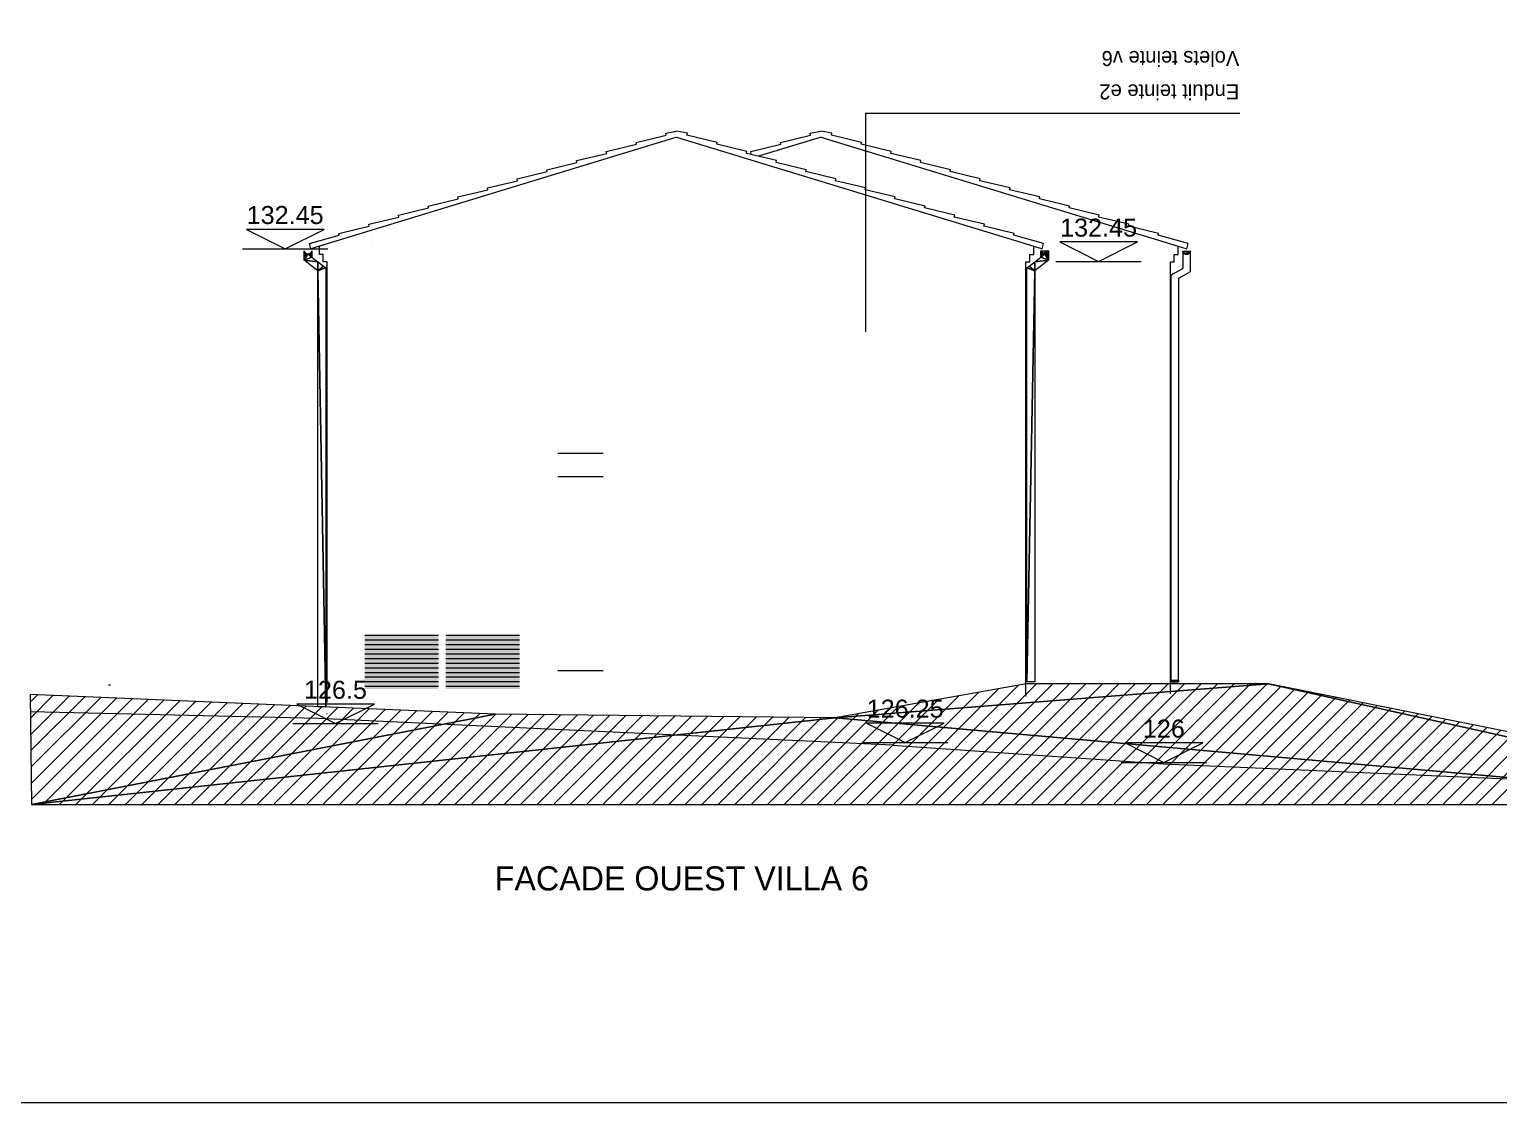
# Model space of a CAD drawing. Header units: metres. Extents: x 1.8 to 61.8, y -53.3 to -11.3.
# Drawn here: x 27.36 to 36.82, y -53.31 to -46.4 of the extents above; entities that cross this region are included whole.
import ezdxf
from ezdxf.enums import TextEntityAlignment as Align
from ezdxf.lldxf.tags import DXFTag

# ---------------------------------------------------------------- set-up
doc = ezdxf.new("R2010")
doc.units = ezdxf.units.M
doc.header["$MEASUREMENT"] = 0
for name, color, linetype in [('Calque commun', 7, 'Continuous'), ('Cotations', 7, 'Continuous'), ('Textes', 7, 'Continuous')]:
    doc.layers.add(name, color=color, linetype=linetype)
doc.styles.add('Arial', font='arial.ttf', dxfattribs={"height": 0.231939})
doc.styles.add('Century Gothic', font='GOTHIC.TTF', dxfattribs={"height": 0.310302})
doc.styles.add('Century Gothic3', font='GOTHIC.TTF', dxfattribs={"height": 0.193938})
tags = doc.linetypes.add('HIDDEN', pattern=[0.375, 0.25, -0.125]).pattern_tags.tags
tags[6:7] = [DXFTag(74, 4), DXFTag(75, 0), DXFTag(340, '0'), DXFTag(46, 1.0), DXFTag(50, 0.0), DXFTag(44, 0.0), DXFTag(45, 0.0)]
tags[4:5] = [DXFTag(74, 4), DXFTag(75, 0), DXFTag(340, '0'), DXFTag(46, 1.0), DXFTag(50, 0.0), DXFTag(44, 0.0), DXFTag(45, 0.0)]

# ---------------------------------------------------------------- blocks, each defined once
blk = doc.blocks.new('hatch21')
at = {"layer": 'Calque commun', "color": 11, "linetype": 'Continuous', "lineweight": 9}
for p, q in [((-34.471, 9.516), (-33.521, 9.516)), ((-34.471, 9.456), (-33.521, 9.456)), ((-34.471, 9.396), (-33.521, 9.396)), ((-34.471, 9.336), (-33.521, 9.336)), ((-34.471, 9.276), (-33.521, 9.276)), ((-34.471, 9.216), (-33.521, 9.216)), ((-34.471, 9.156), (-33.521, 9.156)), ((-34.471, 9.096), (-33.521, 9.096)), ((-34.471, 9.036), (-33.521, 9.036)), ((-34.471, 8.976), (-33.521, 8.976)), ((-34.471, 8.916), (-33.521, 8.916)), ((-34.471, 8.856), (-33.521, 8.856))]:
    blk.add_line(p, q, dxfattribs=at)
at = {"layer": 'Calque commun', "color": 9, "linetype": 'Continuous', "lineweight": 9}
blk.add_trace([(-34.471, 9.523), (-33.521, 9.523), (-34.471, 8.823), (-33.521, 8.823)], dxfattribs=at)
blk = doc.blocks.new('hatch22')
at = {"layer": 'Calque commun', "color": 11, "linetype": 'Continuous', "lineweight": 9}
for p, q in [((-33.427, 9.516), (-32.477, 9.516)), ((-33.427, 9.456), (-32.477, 9.456)), ((-33.427, 9.396), (-32.477, 9.396)), ((-33.427, 9.336), (-32.477, 9.336)), ((-33.427, 9.276), (-32.477, 9.276)), ((-33.427, 9.216), (-32.477, 9.216)), ((-33.427, 9.156), (-32.477, 9.156)), ((-33.427, 9.096), (-32.477, 9.096)), ((-33.427, 9.036), (-32.477, 9.036)), ((-33.427, 8.976), (-32.477, 8.976)), ((-33.427, 8.916), (-32.477, 8.916)), ((-33.427, 8.856), (-32.477, 8.856))]:
    blk.add_line(p, q, dxfattribs=at)
at = {"layer": 'Calque commun', "color": 9, "linetype": 'Continuous', "lineweight": 9}
blk.add_trace([(-33.427, 9.523), (-32.477, 9.523), (-33.427, 8.823), (-32.477, 8.823)], dxfattribs=at)
blk = doc.blocks.new('Block4')
at = {"layer": 'Calque commun', "color": 0, "linetype": 'Continuous', "lineweight": 9}
blk.add_line((-0.55, 0), (0.55, 0), dxfattribs=at)
blk.add_polyline3d([(-0.5, 0.25, 0), (0, 0, 0), (0.5, 0.25, 0), (-0.5, 0.25, 0)], dxfattribs=at)
blk = doc.blocks.new('Lvl1')
at = {"layer": 'Calque commun', "color": 0, "linetype": 'ByBlock', "lineweight": -2}
blk.add_blockref('Block4', (0, 0), dxfattribs=at)
blk = doc.blocks.new('facade villa 678-22')
at = {"layer": 'Cotations', "color": 250, "linetype": 'ByBlock', "lineweight": -2}
blk.add_blockref('Lvl1', (-27.509, 8.133), dxfattribs=at)
at = {"layer": 'Cotations', "color": 212, "linetype": 'ByBlock', "lineweight": -2, "style": 'Arial'}
blk.add_text('126.25', height=0.2319, dxfattribs=at).set_placement((-27.51, 8.383), align=Align.BOTTOM_CENTER)
blk = doc.blocks.new('facade villa 678-23')
at = {"layer": 'Cotations', "color": 250, "linetype": 'ByBlock', "lineweight": -2}
blk.add_blockref('Lvl1', (-25.018, 14.329), dxfattribs=at)
at = {"layer": 'Cotations', "color": 212, "linetype": 'ByBlock', "lineweight": -2, "style": 'Arial'}
blk.add_text('132.45', height=0.2319, dxfattribs=at).set_placement((-25.019, 14.579), align=Align.BOTTOM_CENTER)
blk = doc.blocks.new('facade villa 678-25')
at = {"layer": 'Cotations', "color": 250, "linetype": 'ByBlock', "lineweight": -2}
blk.add_blockref('Lvl1', (-34.847, 8.376), dxfattribs=at)
at = {"layer": 'Cotations', "color": 212, "linetype": 'ByBlock', "lineweight": -2, "style": 'Arial'}
blk.add_text('126.5', height=0.2319, dxfattribs=at).set_placement((-34.848, 8.626), align=Align.BOTTOM_CENTER)
blk = doc.blocks.new('facade villa 678-26')
at = {"layer": 'Cotations', "color": 250, "linetype": 'ByBlock', "lineweight": -2}
blk.add_blockref('Lvl1', (-24.177, 7.876), dxfattribs=at)
at = {"layer": 'Cotations', "color": 212, "linetype": 'ByBlock', "lineweight": -2, "style": 'Arial'}
blk.add_text('126', height=0.2319, dxfattribs=at).set_placement((-24.178, 8.126), align=Align.BOTTOM_CENTER)
blk = doc.blocks.new('facade villa 678-30')
at = {"layer": 'Cotations', "color": 250, "linetype": 'ByBlock', "lineweight": -2}
blk.add_blockref('Lvl1', (-35.495, 14.491), dxfattribs=at)
at = {"layer": 'Cotations', "color": 212, "linetype": 'ByBlock', "lineweight": -2, "style": 'Arial'}
blk.add_text('132.45', height=0.2319, dxfattribs=at).set_placement((-35.496, 14.741), align=Align.BOTTOM_CENTER)
blk = doc.blocks.new('hatch24')
at = {"layer": 'Calque commun', "color": 7, "linetype": 'Continuous', "lineweight": 9}
for p, q in [((-38.686, 8.748), (-38.777, 8.656)), ((-38.482, 8.74), (-38.775, 8.447)), ((-38.279, 8.731), (-38.772, 8.237)), ((-38.075, 8.722), (-38.77, 8.028)), ((-37.872, 8.714), (-38.767, 7.818)), ((-26.824, 8.731), (-28.22, 7.334)), ((-26.566, 8.777), (-28.008, 7.334)), ((-26.307, 8.823), (-27.796, 7.334)), ((-26.049, 8.869), (-27.584, 7.334)), ((-25.819, 8.887), (-27.372, 7.334)), ((-25.607, 8.887), (-27.16, 7.334)), ((-25.395, 8.887), (-26.947, 7.334)), ((-25.183, 8.887), (-26.735, 7.334)), ((-24.97, 8.887), (-26.523, 7.334)), ((-24.758, 8.887), (-26.311, 7.334)), ((-24.546, 8.887), (-26.099, 7.334)), ((-24.334, 8.887), (-25.887, 7.334)), ((-24.122, 8.887), (-25.675, 7.334)), ((-23.91, 8.887), (-25.462, 7.334)), ((-23.698, 8.887), (-25.25, 7.334)), ((-23.485, 8.887), (-25.038, 7.334)), ((-23.273, 8.887), (-24.826, 7.334)), ((-23.061, 8.887), (-24.614, 7.334)), ((-22.849, 8.887), (-24.402, 7.334)), ((-22.669, 8.855), (-24.19, 7.334)), ((-22.492, 8.819), (-23.977, 7.334)), ((-22.316, 8.784), (-23.765, 7.334)), ((-22.139, 8.749), (-23.553, 7.334)), ((-21.962, 8.713), (-23.341, 7.334)), ((-37.668, 8.705), (-38.765, 7.608)), ((-37.465, 8.696), (-38.762, 7.399)), ((-37.261, 8.688), (-38.615, 7.334)), ((-37.058, 8.679), (-38.403, 7.334)), ((-36.854, 8.67), (-38.191, 7.334)), ((-36.651, 8.662), (-37.978, 7.334)), ((-36.447, 8.653), (-37.766, 7.334)), ((-36.244, 8.645), (-37.554, 7.334)), ((-36.04, 8.636), (-37.342, 7.334)), ((-35.837, 8.627), (-37.13, 7.334)), ((-35.633, 8.619), (-36.918, 7.334)), ((-35.43, 8.61), (-36.706, 7.334)), ((-35.226, 8.601), (-36.493, 7.334)), ((-35.023, 8.593), (-36.281, 7.334)), ((-34.819, 8.584), (-36.069, 7.334)), ((-34.616, 8.575), (-35.857, 7.334)), ((-34.412, 8.567), (-35.645, 7.334)), ((-34.209, 8.558), (-35.433, 7.334)), ((-34.005, 8.55), (-35.221, 7.334)), ((-33.802, 8.541), (-35.009, 7.334)), ((-33.598, 8.532), (-34.796, 7.334)), ((-33.395, 8.524), (-34.584, 7.334)), ((-27.856, 8.547), (-29.069, 7.334)), ((-27.598, 8.593), (-28.857, 7.334)), ((-27.34, 8.639), (-28.644, 7.334)), ((-27.082, 8.685), (-28.432, 7.334)), ((-21.785, 8.678), (-23.129, 7.334)), ((-21.609, 8.642), (-22.917, 7.334)), ((-21.432, 8.607), (-22.705, 7.334)), ((-21.255, 8.572), (-22.493, 7.334)), ((-21.079, 8.536), (-22.28, 7.334)), ((-33.191, 8.515), (-34.372, 7.334)), ((-32.988, 8.506), (-34.16, 7.334)), ((-32.784, 8.498), (-33.948, 7.334)), ((-32.574, 8.496), (-33.736, 7.334)), ((-32.365, 8.493), (-33.524, 7.334)), ((-32.155, 8.491), (-33.311, 7.334)), ((-31.945, 8.488), (-33.099, 7.334)), ((-31.735, 8.486), (-32.887, 7.334)), ((-31.526, 8.483), (-32.675, 7.334)), ((-31.316, 8.481), (-32.463, 7.334)), ((-31.106, 8.479), (-32.251, 7.334)), ((-30.897, 8.476), (-32.039, 7.334)), ((-30.687, 8.474), (-31.826, 7.334)), ((-30.477, 8.471), (-31.614, 7.334)), ((-30.267, 8.469), (-31.402, 7.334)), ((-30.058, 8.467), (-31.19, 7.334)), ((-29.848, 8.464), (-30.978, 7.334)), ((-29.638, 8.462), (-30.766, 7.334)), ((-29.428, 8.459), (-30.554, 7.334)), ((-29.219, 8.457), (-30.342, 7.334)), ((-29.009, 8.455), (-30.129, 7.334)), ((-28.799, 8.452), (-29.917, 7.334)), ((-28.59, 8.45), (-29.705, 7.334)), ((-28.372, 8.455), (-29.493, 7.334)), ((-28.114, 8.501), (-29.281, 7.334)), ((-20.902, 8.501), (-22.068, 7.334)), ((-20.725, 8.465), (-21.856, 7.334)), ((-20.549, 8.43), (-21.644, 7.334)), ((-20.372, 8.394), (-21.432, 7.334)), ((-20.195, 8.359), (-21.22, 7.334)), ((-20.018, 8.324), (-21.008, 7.334)), ((-19.842, 8.288), (-20.795, 7.334)), ((-19.665, 8.253), (-20.583, 7.334)), ((-19.488, 8.217), (-20.371, 7.334)), ((-19.312, 8.182), (-20.159, 7.334)), ((-19.135, 8.146), (-19.947, 7.334))]:
    blk.add_line(p, q, dxfattribs=at)
at = {"layer": 'Calque commun', "color": 7, "linetype": 'Continuous', "lineweight": 18}
mesh = blk.add_polyface(dxfattribs=at)
corners = [(-28.413, 8.448), (-38.761, 7.334), (-15.831, 7.334), (-32.789, 8.498), (-38.779, 8.752), (-25.947, 8.887), (-22.829, 8.887), (-15.824, 7.483)]
mesh.append_faces([[corners[k] for k in face] for face in [(6, 2, 7)]], dxfattribs={"vtx0": -1, "color": 7})
mesh.append_faces([[corners[k] for k in face] for face in [(6, 0, 2)]], dxfattribs={"vtx0": -1, "vtx1": -1, "vtx2": -1, "color": 7})
mesh.append_faces([[corners[k] for k in face] for face in [(0, 1, 2)]], dxfattribs={"vtx0": -1, "vtx2": -1, "color": 7})
mesh.append_faces([[corners[k] for k in face] for face in [(5, 0, 6)]], dxfattribs={"vtx1": -1, "color": 7})
mesh.append_faces([[corners[k] for k in face] for face in [(0, 3, 1)]], dxfattribs={"vtx1": -1, "vtx2": -1, "color": 7})
mesh.append_faces([[corners[k] for k in face] for face in [(3, 4, 1)]], dxfattribs={"vtx2": -1, "color": 7})
blk = doc.blocks.new('facade villa 678-31')
at = {"layer": 'Calque commun', "color": 7, "linetype": 'Continuous', "lineweight": 9}
for p, q in [((-30.452, 15.93), (-35.055, 14.526)), ((-30.457, 15.93), (-25.854, 14.526)), ((-28.592, 15.93), (-29.401, 15.683)), ((-28.597, 15.93), (-23.994, 14.526)), ((-34.912, 14.635), (-34.912, 14.635)), ((-34.384, 14.635), (-34.384, 14.635)), ((-26.527, 14.635), (-26.527, 14.635)), ((-24.666, 14.596), (-24.666, 14.596)), ((-24.663, 14.635), (-24.663, 14.635)), ((-34.373, 14.565), (-34.373, 14.565)), ((-24.677, 14.564), (-24.677, 14.564)), ((-37.746, 8.869), (-37.772, 8.869)), ((-37.756, 8.869), (-37.756, 8.869)), ((-25.945, 8.727), (-25.955, 8.727)), ((-38.707, 8.364), (-38.707, 8.364)), ((-38.706, 8.364), (-38.706, 8.364)), ((-38.706, 8.364), (-38.706, 8.364)), ((-34.955, 8.501), (-34.965, 8.501))]:
    blk.add_line(p, q, dxfattribs=at)
at = {"layer": 'Calque commun', "color": 7, "linetype": 'Continuous', "lineweight": 18}
blk.add_line((-32.789, 8.498), (-38.779, 8.752), dxfattribs=at)
at = {"layer": 'Calque commun', "color": 26, "linetype": 'HIDDEN', "lineweight": 18}
for p, q in [((-35.065, 8.442), (-38.776, 8.527)), ((-27.675, 8.1), (-35.065, 8.442)), ((-27.675, 8.1), (-24.182, 7.857)), ((-24.182, 7.857), (-15.929, 7.498))]:
    blk.add_line(p, q, dxfattribs=at)
at = {"layer": 'Calque commun', "color": 5, "linetype": 'Continuous', "lineweight": 18}
blk.add_polyline3d([(-23.201, 16.232, 0), (-28.022, 16.232, 0), (-28.022, 13.42, 0)], dxfattribs=at)
at = {"layer": 'Calque commun', "color": 8, "linetype": 'Continuous', "lineweight": 9}
blk.add_polyline3d([(-23.986, 14.114, 0), (-23.835, 14.2, 0), (-23.835, 14.463, 0), (-23.836, 14.458, 0), (-23.838, 14.452, 0), (-23.84, 14.447, 0), (-23.843, 14.442, 0), (-23.847, 14.438, 0), (-23.851, 14.434, 0), (-23.855, 14.43, 0), (-23.86, 14.427, 0), (-23.865, 14.425, 0), (-23.871, 14.423, 0), (-23.876, 14.422, 0), (-23.882, 14.421, 0), (-23.888, 14.421, 0), (-23.893, 14.422, 0), (-23.899, 14.423, 0), (-23.904, 14.425, 0), (-23.909, 14.427, 0), (-23.914, 14.43, 0), (-23.918, 14.434, 0), (-23.922, 14.438, 0), (-23.926, 14.442, 0), (-23.929, 14.447, 0), (-23.932, 14.452, 0), (-23.933, 14.458, 0), (-23.935, 14.463, 0), (-23.935, 14.239, 0), (-23.95, 14.226, 0), (-24.057, 14.169, 0), (-24.086, 14.145, 0), (-24.088, 8.914, 0), (-24.088, 8.914, 0), (-24.088, 8.936, 0), (-23.988, 8.936, 0), (-23.988, 8.914, 0), (-24.088, 8.914, 0), (-24.088, 8.914, 0), (-23.988, 8.914, 0)], close=True, dxfattribs=at)
at = {"layer": 'Cotations', "color": 7, "linetype": 'Continuous', "lineweight": 9}
for p, q in [((-29.116, 15.862), (-28.729, 15.954)), ((-28.734, 15.981), (-28.594, 16.008)), ((-28.729, 15.954), (-28.734, 15.981)), ((-29.499, 15.745), (-29.112, 15.837)), ((-29.494, 15.72), (-29.499, 15.745)), ((-29.112, 15.837), (-29.116, 15.862))]:
    blk.add_line(p, q, dxfattribs=at)
at = {"layer": 'Cotations', "color": 11, "linetype": 'HIDDEN', "lineweight": 18}
for p, q in [((-31.983, 11.858), (-31.398, 11.858)), ((-31.983, 11.558), (-31.398, 11.558)), ((-31.983, 9.058), (-31.398, 9.058))]:
    blk.add_line(p, q, dxfattribs=at)
at = {"layer": 'Cotations', "color": 7, "linetype": 'Continuous', "lineweight": 9}
for points in [[(-34.955, 8.646, 0), (-34.955, 14.323, 0), (-35.005, 14.323, 0), (-35.005, 14.418, 0), (-35.055, 14.418, 0), (-35.055, 14.526, 0), (-35.165, 14.491, 0), (-35.183, 14.559, 0), (-34.799, 14.665, 0), (-34.803, 14.69, 0), (-34.416, 14.782, 0), (-34.414, 14.783, 0), (-34.42, 14.807, 0), (-34.031, 14.9, 0), (-34.037, 14.925, 0), (-33.65, 15.017, 0), (-33.655, 15.042, 0), (-33.268, 15.134, 0), (-33.272, 15.159, 0), (-32.885, 15.251, 0), (-32.89, 15.276, 0), (-32.502, 15.368, 0), (-32.507, 15.393, 0), (-32.12, 15.485, 0), (-32.124, 15.51, 0), (-31.737, 15.602, 0), (-31.742, 15.627, 0), (-31.354, 15.72, 0), (-31.359, 15.745, 0), (-30.972, 15.837, 0), (-30.976, 15.862, 0), (-30.589, 15.954, 0), (-30.594, 15.981, 0), (-30.455, 16.008, 0)], [(-25.954, 8.76, 0), (-25.954, 14.323, 0), (-25.904, 14.323, 0), (-25.904, 14.418, 0), (-25.854, 14.418, 0), (-25.854, 14.526, 0), (-25.744, 14.491, 0), (-25.726, 14.559, 0), (-26.11, 14.665, 0), (-26.106, 14.69, 0), (-26.493, 14.782, 0), (-26.495, 14.783, 0), (-26.489, 14.807, 0), (-26.878, 14.9, 0), (-26.872, 14.925, 0), (-27.259, 15.017, 0), (-27.254, 15.042, 0), (-27.641, 15.134, 0), (-27.637, 15.159, 0), (-28.024, 15.251, 0), (-28.019, 15.276, 0), (-28.407, 15.368, 0), (-28.402, 15.393, 0), (-28.789, 15.485, 0), (-28.785, 15.51, 0), (-29.172, 15.602, 0), (-29.167, 15.627, 0), (-29.555, 15.72, 0), (-29.55, 15.745, 0), (-29.937, 15.837, 0), (-29.933, 15.862, 0), (-30.32, 15.954, 0), (-30.315, 15.981, 0), (-30.455, 16.008, 0)], [(-24.094, 8.76, 0), (-24.094, 14.323, 0), (-24.044, 14.323, 0), (-24.044, 14.418, 0), (-23.994, 14.418, 0), (-23.994, 14.526, 0), (-23.884, 14.491, 0), (-23.866, 14.559, 0), (-24.25, 14.665, 0), (-24.246, 14.69, 0), (-24.633, 14.782, 0), (-24.635, 14.783, 0), (-24.629, 14.807, 0), (-25.018, 14.9, 0), (-25.012, 14.925, 0), (-25.399, 15.017, 0), (-25.394, 15.042, 0), (-25.781, 15.134, 0), (-25.777, 15.159, 0), (-26.164, 15.251, 0), (-26.159, 15.276, 0), (-26.547, 15.368, 0), (-26.542, 15.393, 0), (-26.929, 15.485, 0), (-26.925, 15.51, 0), (-27.312, 15.602, 0), (-27.307, 15.627, 0), (-27.695, 15.72, 0), (-27.69, 15.745, 0), (-28.077, 15.837, 0), (-28.073, 15.862, 0), (-28.46, 15.954, 0), (-28.455, 15.981, 0), (-28.594, 16.008, 0)]]:
    blk.add_polyline3d(points, dxfattribs=at)
at = {"layer": 'Calque commun', "color": 0, "linetype": 'ByBlock', "lineweight": -2}
for name in ['hatch21', 'hatch22', 'hatch24']:
    blk.add_blockref(name, (0, 0), dxfattribs=at)
at = {"layer": 'Cotations', "color": 212, "linetype": 'ByBlock', "lineweight": -2}
for name in ['facade villa 678-30', 'facade villa 678-23', 'facade villa 678-25', 'facade villa 678-22', 'facade villa 678-26']:
    blk.add_blockref(name, (0, 0), dxfattribs=at)
at = {"layer": 'Calque commun', "color": 5, "linetype": 'ByBlock', "lineweight": -2, "style": 'Century Gothic'}
blk.add_text('FACADE OUEST VILLA 6', height=0.3103, dxfattribs=at).set_placement((-32.796, 6.133), align=Align.BOTTOM_LEFT)
at = {"layer": 'Textes', "color": 5, "linetype": 'ByBlock', "lineweight": -2, "insert": (-23.206, 17.042), "char_height": 0.19394, "attachment_point": 7, "rotation": 180, "line_spacing_factor": 1.330319, "style": 'Century Gothic3'}
blk.add_mtext('Enduit teinte e2\\PVolets teinte v6', dxfattribs=at)
at = {"layer": 'Calque commun', "color": 8, "linetype": 'Continuous', "lineweight": 9}
mesh = blk.add_polyface(dxfattribs=at)
corners = [(-35.074, 14.207), (-35.003, 14.268), (-34.974, 14.247), (-35.251, 14.347), (-35.251, 14.467), (-35.25, 14.461), (-35.172, 14.434), (-35.167, 14.438), (-35.151, 14.385), (-35.157, 14.451), (-35.154, 14.456), (-35.152, 14.461), (-35.248, 14.456), (-35.239, 14.442), (-35.235, 14.438), (-35.209, 14.425), (-35.204, 14.425), (-35.215, 14.427), (-35.242, 14.446), (-35.074, 14.322), (-35.23, 14.434), (-35.225, 14.431), (-35.245, 14.451), (-35.198, 14.425), (-35.192, 14.425), (-35.163, 14.442), (-35.16, 14.446), (-35.187, 14.427), (-35.22, 14.429), (-35.151, 14.467), (-34.974, 8.59), (-35.182, 14.429), (-35.176, 14.431), (-35.074, 8.59)]
mesh.append_faces([[corners[k] for k in face] for face in [(0, 30, 33)]], dxfattribs={"vtx0": -1, "color": 8})
mesh.append_faces([[corners[k] for k in face] for face in [(3, 16, 8)]], dxfattribs={"vtx0": -1, "vtx1": -1, "vtx2": -1, "color": 8})
mesh.append_faces([[corners[k] for k in face] for face in [(0, 1, 2), (3, 13, 14), (3, 15, 16), (3, 17, 15), (3, 18, 13), (3, 8, 19), (3, 20, 21), (3, 21, 28), (3, 28, 17), (0, 2, 30), (0, 19, 1), (3, 14, 20)]], dxfattribs={"vtx0": -1, "vtx2": -1, "color": 8})
mesh.append_faces([[corners[k] for k in face] for face in [(6, 7, 8), (9, 10, 8), (10, 11, 8), (5, 12, 3), (0, 3, 19), (12, 22, 3), (23, 24, 8), (25, 26, 8), (24, 27, 8), (22, 18, 3), (16, 23, 8), (26, 9, 8), (27, 31, 8), (32, 6, 8), (31, 32, 8), (7, 25, 8)]], dxfattribs={"vtx1": -1, "vtx2": -1, "color": 8})
mesh.append_faces([[corners[k] for k in face] for face in [(3, 4, 5), (11, 29, 8)]], dxfattribs={"vtx2": -1, "color": 8})
mesh = blk.add_polyface(dxfattribs=at)
corners = [(-25.68, 14.438), (-25.676, 14.442), (-25.664, 14.347), (-25.764, 14.385), (-25.841, 14.322), (-25.941, 8.914), (-25.941, 14.247), (-25.841, 14.207), (-25.912, 14.268), (-25.669, 14.451), (-25.667, 14.456), (-25.738, 14.431), (-25.733, 14.429), (-25.711, 14.425), (-25.728, 14.427), (-25.722, 14.425), (-25.76, 14.456), (-25.758, 14.451), (-25.665, 14.461), (-25.694, 14.429), (-25.689, 14.431), (-25.705, 14.425), (-25.7, 14.427), (-25.755, 14.446), (-25.751, 14.442), (-25.716, 14.425), (-25.672, 14.446), (-25.684, 14.434), (-25.743, 14.434), (-25.762, 14.461), (-25.747, 14.438), (-25.764, 14.467), (-25.841, 8.914), (-25.664, 14.467)]
mesh.append_faces([[corners[k] for k in face] for face in [(5, 7, 32)]], dxfattribs={"vtx0": -1, "color": 8})
mesh.append_faces([[corners[k] for k in face] for face in [(3, 2, 4), (9, 2, 26), (0, 2, 27), (26, 2, 1), (27, 2, 20), (7, 4, 2), (19, 2, 22)]], dxfattribs={"vtx0": -1, "vtx1": -1, "color": 8})
mesh.append_faces([[corners[k] for k in face] for face in [(3, 13, 2)]], dxfattribs={"vtx0": -1, "vtx1": -1, "vtx2": -1, "color": 8})
mesh.append_faces([[corners[k] for k in face] for face in [(7, 6, 8), (3, 11, 12), (3, 14, 15), (3, 16, 17), (2, 10, 18), (3, 12, 14), (3, 23, 24), (3, 15, 25), (3, 28, 11), (3, 29, 16), (3, 25, 13), (3, 30, 28), (7, 8, 4), (3, 24, 30), (3, 17, 23)]], dxfattribs={"vtx0": -1, "vtx2": -1, "color": 8})
mesh.append_faces([[corners[k] for k in face] for face in [(33, 2, 18)]], dxfattribs={"vtx1": -1, "color": 8})
mesh.append_faces([[corners[k] for k in face] for face in [(0, 1, 2), (5, 6, 7), (9, 10, 2), (19, 20, 2), (21, 22, 2), (13, 21, 2)]], dxfattribs={"vtx1": -1, "vtx2": -1, "color": 8})
mesh.append_faces([[corners[k] for k in face] for face in [(3, 31, 29)]], dxfattribs={"vtx2": -1, "color": 8})
mesh = blk.add_polyface(dxfattribs=at)
corners = [(-25.669, 14.452), (-25.671, 14.448), (-25.673, 14.445), (-25.664, 14.467), (-25.676, 14.442), (-25.685, 14.434), (-25.664, 14.463), (-25.666, 14.459), (-25.762, 14.459), (-25.764, 14.467), (-25.76, 14.455), (-25.7, 14.427), (-25.704, 14.426), (-25.708, 14.425), (-25.692, 14.43), (-25.696, 14.428), (-25.667, 14.455), (-25.754, 14.445), (-25.756, 14.448), (-25.758, 14.452), (-25.72, 14.425), (-25.724, 14.426), (-25.728, 14.427), (-25.749, 14.439), (-25.742, 14.434), (-25.745, 14.436), (-25.712, 14.425), (-25.763, 14.463), (-25.735, 14.43), (-25.739, 14.432), (-25.688, 14.432), (-25.751, 14.442), (-25.679, 14.439), (-25.682, 14.436), (-25.731, 14.428), (-25.716, 14.425)]
mesh.append_faces([[corners[k] for k in face] for face in [(23, 24, 25)]], dxfattribs={"vtx0": -1, "color": 8})
mesh.append_faces([[corners[k] for k in face] for face in [(8, 9, 10), (24, 9, 29), (17, 19, 31), (3, 29, 9)]], dxfattribs={"vtx0": -1, "vtx1": -1, "color": 8})
mesh.append_faces([[corners[k] for k in face] for face in [(3, 4, 5), (3, 16, 4), (20, 29, 30), (13, 30, 11), (13, 20, 30), (3, 30, 29), (24, 31, 9), (22, 29, 20), (10, 9, 31)]], dxfattribs={"vtx0": -1, "vtx1": -1, "vtx2": -1, "color": 8})
mesh.append_faces([[corners[k] for k in face] for face in [(3, 5, 30), (3, 7, 16)]], dxfattribs={"vtx0": -1, "vtx2": -1, "color": 8})
mesh.append_faces([[corners[k] for k in face] for face in [(2, 4, 0), (13, 26, 20), (28, 29, 22), (30, 14, 11), (19, 10, 31), (23, 31, 24), (16, 0, 4), (4, 32, 5)]], dxfattribs={"vtx1": -1, "vtx2": -1, "color": 8})
mesh.append_faces([[corners[k] for k in face] for face in [(0, 1, 2), (3, 6, 7), (11, 12, 13), (14, 15, 11), (17, 18, 19), (20, 21, 22), (8, 27, 9), (32, 33, 5), (22, 34, 28), (26, 35, 20)]], dxfattribs={"vtx2": -1, "color": 8})
mesh = blk.add_polyface(dxfattribs=at)
corners = [(-23.891, 14.421), (-23.86, 14.428), (-23.879, 14.421), (-23.883, 14.421), (-23.887, 14.421), (-23.84, 14.448), (-23.844, 14.441), (-23.847, 14.438), (-23.906, 14.426), (-23.899, 14.423), (-23.903, 14.424), (-23.838, 14.451), (-23.835, 14.463), (-23.856, 14.43), (-23.925, 14.441), (-23.927, 14.444), (-23.929, 14.448), (-23.931, 14.451), (-23.922, 14.438), (-23.91, 14.428), (-23.935, 14.463), (-23.933, 14.455), (-23.934, 14.459), (-23.85, 14.435), (-23.913, 14.43), (-23.853, 14.432), (-23.863, 14.426), (-23.871, 14.423), (-23.842, 14.444), (-23.917, 14.432), (-23.92, 14.435), (-23.837, 14.455), (-23.836, 14.459), (-23.867, 14.424), (-23.875, 14.422), (-23.895, 14.422)]
mesh.append_faces([[corners[k] for k in face] for face in [(8, 9, 10), (31, 12, 32)]], dxfattribs={"vtx0": -1, "color": 8})
mesh.append_faces([[corners[k] for k in face] for face in [(1, 12, 13), (23, 13, 7), (24, 20, 19), (26, 27, 1), (14, 16, 18), (11, 12, 31), (5, 7, 11)]], dxfattribs={"vtx0": -1, "vtx1": -1, "color": 8})
mesh.append_faces([[corners[k] for k in face] for face in [(0, 1, 2), (11, 7, 12), (18, 17, 20), (13, 12, 7), (0, 9, 19), (1, 27, 2), (1, 19, 12), (24, 18, 20), (0, 19, 1)]], dxfattribs={"vtx0": -1, "vtx1": -1, "vtx2": -1, "color": 8})
mesh.append_faces([[corners[k] for k in face] for face in [(5, 6, 7), (19, 20, 12), (0, 2, 3)]], dxfattribs={"vtx0": -1, "vtx2": -1, "color": 8})
mesh.append_faces([[corners[k] for k in face] for face in [(16, 17, 18), (17, 21, 20), (8, 19, 9), (30, 18, 24)]], dxfattribs={"vtx1": -1, "vtx2": -1, "color": 8})
mesh.append_faces([[corners[k] for k in face] for face in [(3, 4, 0), (14, 15, 16), (21, 22, 20), (23, 25, 13), (5, 28, 6), (24, 29, 30), (26, 33, 27), (27, 34, 2), (0, 35, 9)]], dxfattribs={"vtx2": -1, "color": 8})

msp = doc.modelspace()

# ---------------------------------------------------------------- block references
at = {"layer": 'Cotations', "color": 0, "linetype": 'ByBlock', "lineweight": -2, "xscale": 0.5, "yscale": 0.5, "zscale": 0.5}
msp.add_blockref('facade villa 678-31', (46.7509, -55.0555), dxfattribs=at)

# ---------------------------------------------------------------- meshes
at = {"layer": 'Calque commun', "color": 7, "linetype": 'Continuous', "lineweight": 9}
mesh = msp.add_polyface(dxfattribs=at)
corners = [(61.7636, -11.3086), (1.7636, -11.3086), (1.7636, -53.3086), (61.7636, -53.3086)]
mesh.append_faces([[corners[k] for k in face] for face in [(0, 1, 2, 3)]], dxfattribs={"color": 7})

doc.saveas('drawing.dxf')
